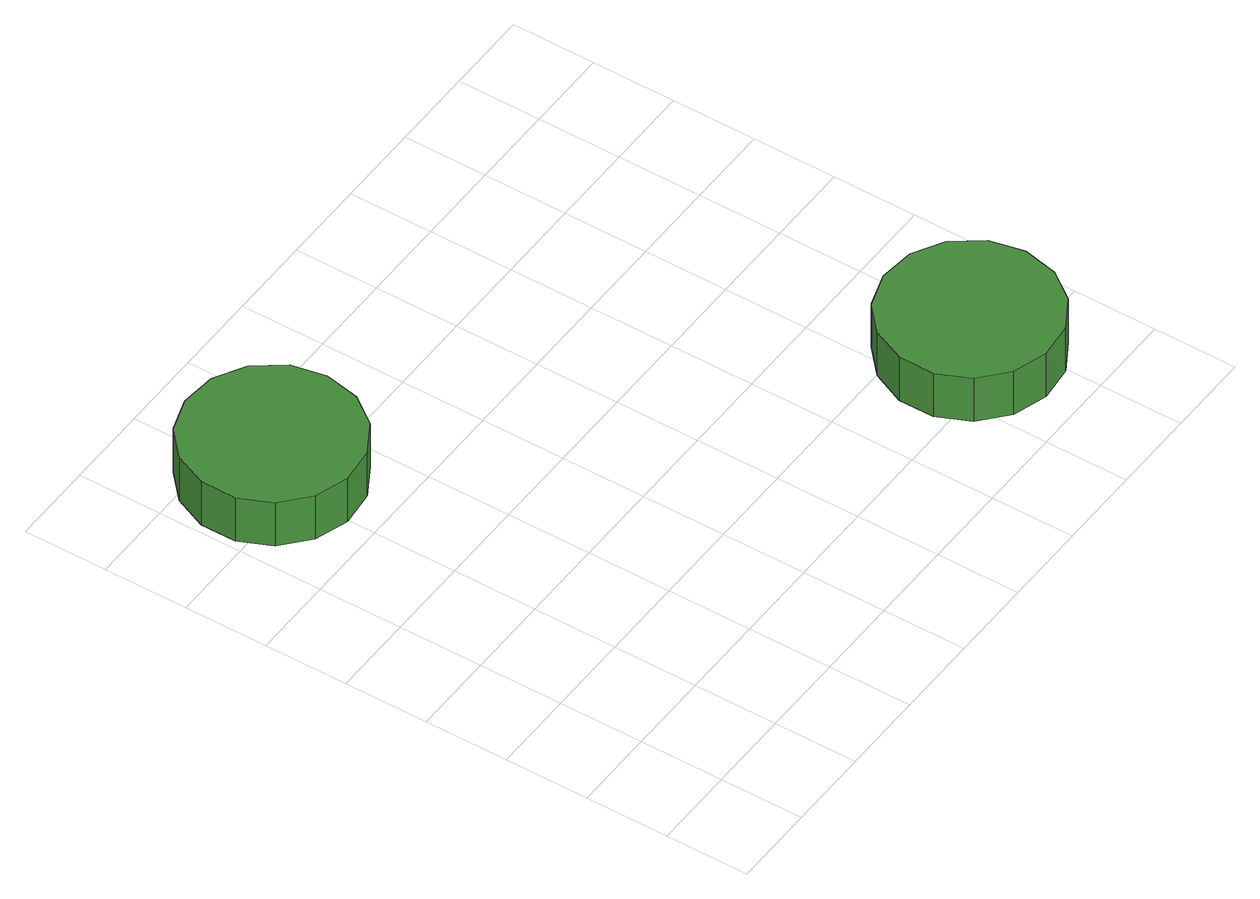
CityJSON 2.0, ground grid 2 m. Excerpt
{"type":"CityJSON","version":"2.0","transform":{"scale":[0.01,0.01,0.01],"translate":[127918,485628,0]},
"CityObjects":{
"tree1":{"type":"SolitaryVegetationObject","attributes":{"function":"something"},"geometry":[{"type":"MultiSurface","lod":"1","boundaries":[[[0,1,2,3,4,5,6,7,8,9,10,11,12,13,14]],[[15,16,17,18,19,20,21,22,23,24,25,26,27,28,29]],[[0,29,28,1]],[[1,28,27,2]],[[2,27,26,3]],[[3,26,25,4]],[[4,25,24,5]],[[5,24,23,6]],[[6,23,22,7]],[[7,22,21,8]],[[8,21,20,9]],[[9,20,19,10]],[[10,19,18,11]],[[11,18,17,12]],[[12,17,16,13]],[[13,16,15,14]],[[14,15,29,0]]]}]},
"tree2":{"type":"SolitaryVegetationObject","attributes":{"function":"something"},"geometry":[{"type":"MultiSurface","lod":"1","boundaries":[[[30,31,32,33,34,35,36,37,38,39,40,41,42,43,44]],[[45,46,47,48,49,50,51,52,53,54,55,56,57,58,59]],[[30,59,58,31]],[[31,58,57,32]],[[32,57,56,33]],[[33,56,55,34]],[[34,55,54,35]],[[35,54,53,36]],[[36,53,52,37]],[[37,52,51,38]],[[38,51,50,39]],[[39,50,49,40]],[[40,49,48,41]],[[41,48,47,42]],[[42,47,46,43]],[[43,46,45,44]],[[44,45,59,30]]]}]}
},
"vertices":[
[418,1264,229],[401,1347,229],[351,1416,229],[277,1459,229],[192,1467,229],[111,1441,229],[48,1384,229],[14,1306,229],[14,1221,229],[48,1144,229],[111,1087,229],[192,1060,229],[277,1069,229],[351,1112,229],[401,1181,229],[401,1181,104],[351,1112,104],[277,1069,104],[192,1060,104],[111,1087,104],[48,1144,104],[14,1221,104],[14,1306,104],[48,1384,104],[111,1441,104],[192,1467,104],[277,1459,104],[351,1416,104],[401,1347,104],[418,1264,104],
[1537,279,221],[1519,362,221],[1469,431,221],[1396,473,221],[1311,482,221],[1230,456,221],[1167,399,221],[1132,321,221],[1132,236,221],[1167,158,221],[1230,101,221],[1311,75,221],[1396,84,221],[1469,127,221],[1519,195,221],[1519,195,96],[1469,127,96],[1396,84,96],[1311,75,96],[1230,101,96],[1167,158,96],[1132,236,96],[1132,321,96],[1167,399,96],[1230,456,96],[1311,482,96],[1396,473,96],[1469,431,96],[1519,362,96],[1537,279,96]
]}
